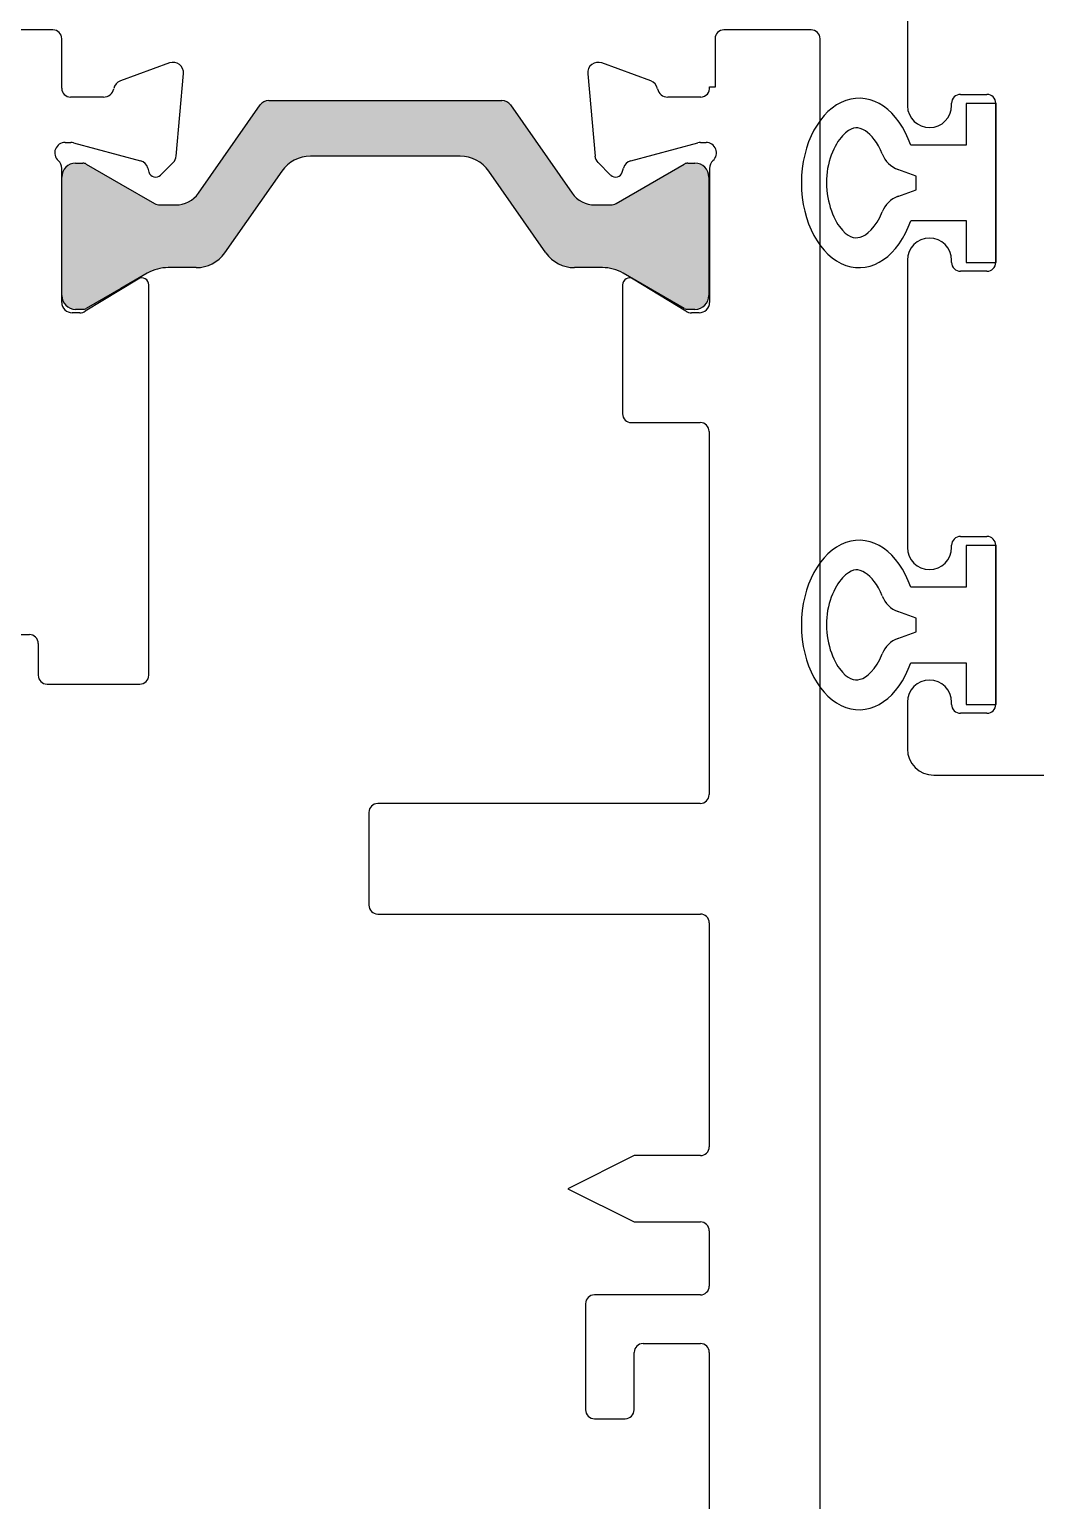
# Model space of a CAD drawing. Extents: x -22 to 360, y -93 to 44.
# Drawn here: x 6.262 to 7.401, y 37.39 to 39.054 of the extents above; entities that cross this region are included whole.
import ezdxf

# ---------------------------------------------------------------- set-up
doc = ezdxf.new("R2010")
doc.units = 0
doc.header["$MEASUREMENT"] = 0
doc.layers.get('0').update_dxf_attribs({"linetype": 'CONTINUOUS'})
for name, color, linetype in [('FRAME', 1, 'CONTINUOUS'), ('I-Strut', 7, 'CONTINUOUS'), ('PROFILE NUMBER', 150, 'CONTINUOUS'), ('TEXT', 7, 'CONTINUOUS'), ('VENT', 5, 'CONTINUOUS')]:
    doc.layers.add(name, color=color, linetype=linetype)

# ---------------------------------------------------------------- blocks, each defined once
blk = doc.blocks.new('25199')
at = {"layer": 'PROFILE NUMBER', "color": 5}
for p, q in [((-0.0152, 0.1107), (-0.0077, 0.09)), ((0.0077, 0.09), (0.0152, 0.1107)), ((-0.0077, 0.09), (0.0077, 0.09))]:
    blk.add_line(p, q, dxfattribs=at)
blk.add_lwpolyline([(-0.0427, 0.0963), (-0.0427, 0.0335), (-0.09, 0.0335), (-0.09, 0), (0.09, 0), (0.09, 0.0335), (0.0427, 0.0335), (0.0427, 0.0963)], dxfattribs=at)
for centre, start, end in [((-0.0434, 0.1005), 19.8289, 69.2012), ((0.0434, 0.1005), 110.7697, 160.1945)]:
    blk.add_arc(centre, 0.03, start, end, dxfattribs=at)
blk.add_ellipse((0, 0.1547), major_axis=(-0.0958, 0), ratio=0.680816, start_param=2.033109, end_param=7.391692, dxfattribs=at)
blk.add_open_spline([(0.0328, 0.1286), (0.0459, 0.1335), (0.0549, 0.1413), (0.0641, 0.1561), (0.064, 0.1608), (0.0494, 0.1791), (0.0304, 0.1895), (-0.0138, 0.1932), (-0.0371, 0.1863), (-0.0617, 0.1676), (-0.0632, 0.1604), (-0.0596, 0.1465), (-0.0504, 0.1353), (-0.0328, 0.1286)], degree=3, knots=[2.056982, 2.056982, 2.056982, 2.056982, 2.724403, 2.724403, 3.660137, 3.660137, 4.595871, 4.595871, 5.531605, 5.531605, 6.467339, 6.467339, 7.36772, 7.36772, 7.36772, 7.36772], dxfattribs=at)
blk = doc.blocks.new('3203-1_Sash_Component')
for p, q in [((1.319, 3.064), (0.3, 3.064)), ((1.329, 2.9979), (1.329, 3.054)), ((1.4509, 3.0266), (1.3954, 3.0064)), ((1.4586, 2.9213), (1.4667, 3.0145)), ((1.3762, 2.9879), (1.339, 2.9879)), ((1.3329, 2.9367), (1.3392, 2.9367)), ((1.3423, 2.9363), (1.4181, 2.916)), ((1.4409, 2.8997), (1.4552, 2.914)), ((1.329, 2.7558), (1.329, 2.9073)), ((1.4265, 2.9077), (1.4277, 2.9032)), ((1.4155, 2.7822), (1.3557, 2.7457)), ((1.4274, 2.334), (1.4274, 2.7755)), ((1.3495, 2.744), (1.3408, 2.744)), ((0.7222, 2.38), (1.2924, 2.38)), ((1.3024, 2.37), (1.3024, 2.334)), ((1.3124, 2.324), (1.4174, 2.324))]:
    blk.add_line(p, q)
for centre, radius, start, end in [((1.319, 3.054), 0.01, 0, 90), ((1.455, 3.0155), 0.0118, 355.0086, 110.0086), ((1.339, 2.9979), 0.01, 180.0086, 270.0086), ((1.3762, 2.9997), 0.0118, 270.0086, 349.1043), ((1.3994, 2.9953), 0.0118, 110.0086, 169.1043), ((1.3329, 2.9249), 0.0118, 90.0086, 228.1983), ((1.3393, 2.9249), 0.0118, 75.0086, 90.0086), ((1.3172, 2.9073), 0.0118, 0.0086, 48.1983), ((1.4151, 2.9046), 0.0118, 15.0086, 75.0086), ((1.4468, 2.9224), 0.0118, 315.0086, 355.0086), ((1.4353, 2.9053), 0.00787, 195.0086, 315.0086), ((1.4196, 2.7755), 0.00787, 0.0086, 121.4086), ((1.3408, 2.7558), 0.0118, 180.0086, 270.0086), ((1.3495, 2.7558), 0.0118, 270.0086, 301.4086), ((1.2924, 2.37), 0.01, 0, 90), ((1.3124, 2.334), 0.01, 180, 270), ((1.4174, 2.334), 0.01, 270, 360)]:
    blk.add_arc(centre, radius, start, end)
blk = doc.blocks.new('3203-2_Sash_Component')
for p, q in [((0.0765, 3.7499), (-0.0223, 3.7499)), ((-0.0323, 3.7399), (-0.0323, 3.6852)), ((0.0865, 3.7399), (0.0865, 3.74)), ((0.0865, 0.01), (0.0865, 3.7399)), ((-0.1049, 3.6922), (-0.1605, 3.7125)), ((-0.1763, 3.7003), (-0.1681, 3.6072)), ((-0.0323, 3.6852), (-0.0385, 3.6852)), ((-0.0485, 3.6738), (-0.0858, 3.6738)), ((-0.1277, 3.6019), (-0.0518, 3.6222)), ((-0.0488, 3.6226), (-0.0425, 3.6226)), ((-0.1647, 3.5999), (-0.1504, 3.5856)), ((-0.1372, 3.5891), (-0.136, 3.5936)), ((-0.0385, 3.5932), (-0.0385, 3.4417)), ((-0.1369, 3.4614), (-0.1369, 3.3157)), ((-0.0652, 3.4316), (-0.1249, 3.4681)), ((-0.0503, 3.4299), (-0.059, 3.4299)), ((-0.1269, 3.3057), (-0.049, 3.3057)), ((-0.039, 3.2957), (-0.039, 2.8849)), ((-0.424, 2.8649), (-0.424, 2.7599)), ((-0.049, 2.8749), (-0.414, 2.8749)), ((-0.414, 2.7499), (-0.0489, 2.7499)), ((-0.0389, 2.7399), (-0.0389, 2.4866)), ((-0.1237, 2.4766), (-0.1987, 2.4391)), ((-0.0489, 2.4766), (-0.1237, 2.4766)), ((-0.1987, 2.4391), (-0.1238, 2.4016)), ((-0.1238, 2.4016), (-0.0488, 2.4016)), ((-0.0389, 2.3916), (-0.0389, 2.3291)), ((-0.0488, 2.3191), (-0.1688, 2.3191)), ((-0.1788, 2.3091), (-0.1788, 2.1891)), ((-0.1138, 2.2641), (-0.0488, 2.2641)), ((-0.1238, 2.1891), (-0.1238, 2.2541)), ((-0.0388, 2.2541), (-0.0388, 1.9641)), ((-0.1688, 2.1791), (-0.1338, 2.1791))]:
    blk.add_line(p, q)
for centre, radius, start, end in [((-0.0223, 3.7399), 0.01, 90, 180.0155), ((0.0765, 3.7399), 0.01, 360, 90), ((-0.1645, 3.7014), 0.0118, 70.0086, 185.0086), ((-0.109, 3.6811), 0.0118, 10.9129, 70.0086), ((-0.0858, 3.6856), 0.0118, 190.9129, 270.0086), ((-0.0486, 3.684), 0.0101, 270.3349, 7.2924), ((-0.0488, 3.6108), 0.0118, 90.0086, 105.0086), ((-0.0425, 3.6108), 0.0118, 311.8189, 90.0086), ((-0.1564, 3.6082), 0.0118, 185.0086, 225.0086), ((-0.1246, 3.5905), 0.0118, 105.0086, 165.0086), ((-0.0267, 3.5932), 0.0118, 131.8189, 180.0086), ((-0.1448, 3.5911), 0.00787, 225.0086, 345.0086), ((-0.129, 3.4614), 0.00787, 58.6086, 180.0086), ((-0.059, 3.4417), 0.0118, 238.6086, 270.0086), ((-0.0503, 3.4417), 0.0118, 270.0086, 0.0086), ((-0.1269, 3.3157), 0.01, 180, 270), ((-0.049, 3.2957), 0.01, 360, 90), ((-0.049, 2.8849), 0.01, 270, 0), ((-0.414, 2.8649), 0.01, 90, 180), ((-0.414, 2.7599), 0.01, 180, 270), ((-0.0489, 2.7399), 0.01, 0, 90), ((-0.0489, 2.4866), 0.01, 269.9914, 0), ((-0.0489, 2.3916), 0.01, 0.0004, 89.9914), ((-0.1688, 2.3091), 0.01, 90.0086, 180.0086), ((-0.0489, 2.3291), 0.01, 270.0086, 0.0086), ((-0.1138, 2.2541), 0.01, 90.0086, 180.0086), ((-0.0488, 2.2541), 0.01, 0.0086, 90.0086), ((-0.1688, 2.1891), 0.01, 180.0086, 270.0086), ((-0.1338, 2.1891), 0.01, 270.0086, 0.0086)]:
    blk.add_arc(centre, radius, start, end)
blk = doc.blocks.new('25198-18.6mmX6.0mm_Std_I-Strut')
at = {"layer": 'I-Strut'}
h = blk.add_hatch(color=256, dxfattribs=at)
h.dxf.hatch_style = 1
h.paths.add_polyline_path([(0.1416, -0.005, 0.244698), (0.1319, 0), (-0.1319, 0, 0.244698), (-0.1416, -0.005), (-0.2114, -0.1047, -0.244698), (-0.2372, -0.1181), (-0.2552, -0.1181, -0.131652), (-0.2611, -0.1165), (-0.2992, -0.0945), (-0.3383, -0.0719, 0.131652), (-0.3423, -0.0709), (-0.3504, -0.0709, 0.414214), (-0.3661, -0.0866), (-0.3661, -0.1063), (-0.3661, -0.2008), (-0.3661, -0.2205, 0.414214), (-0.3504, -0.2362), (-0.3423, -0.2362, 0.131652), (-0.3383, -0.2352), (-0.2992, -0.2126), (-0.2693, -0.1953, -0.131652), (-0.2457, -0.189), (-0.214, -0.189, 0.244698), (-0.1818, -0.1722), (-0.117, -0.0798, -0.244698), (-0.0848, -0.063), (0.0848, -0.063, -0.244698), (0.117, -0.0798), (0.1818, -0.1722, 0.244698), (0.214, -0.189), (0.2457, -0.189, -0.131652), (0.2693, -0.1953), (0.3383, -0.2352, 0.131652), (0.3423, -0.2362), (0.3504, -0.2362, 0.414214), (0.3661, -0.2205), (0.3661, -0.2008), (0.3661, -0.1063), (0.3661, -0.0866, 0.414214), (0.3504, -0.0709), (0.3423, -0.0709, 0.131652), (0.3383, -0.0719), (0.2611, -0.1165, -0.131652), (0.2552, -0.1181), (0.2372, -0.1181, -0.244698), (0.2114, -0.1047)])
for p, q in [((-0.1319, 0), (0.1319, 0)), ((-0.2114, -0.1047), (-0.1416, -0.005)), ((0.1416, -0.005), (0.2114, -0.1047)), ((0.0848, -0.063), (-0.0848, -0.063)), ((-0.3504, -0.0709), (-0.3423, -0.0709)), ((-0.3383, -0.0719), (-0.2992, -0.0945)), ((-0.117, -0.0798), (-0.1818, -0.1722)), ((0.1818, -0.1722), (0.117, -0.0798)), ((0.2611, -0.1165), (0.3383, -0.0719)), ((0.3423, -0.0709), (0.3504, -0.0709)), ((-0.3661, -0.1063), (-0.3661, -0.0866)), ((-0.2992, -0.0945), (-0.2611, -0.1165)), ((0.3661, -0.0866), (0.3661, -0.1063)), ((-0.3661, -0.2008), (-0.3661, -0.1063)), ((0.3661, -0.1063), (0.3661, -0.2008)), ((-0.2552, -0.1181), (-0.2372, -0.1181)), ((0.2372, -0.1181), (0.2552, -0.1181)), ((-0.2693, -0.1953), (-0.2992, -0.2126)), ((-0.214, -0.189), (-0.2457, -0.189)), ((0.2457, -0.189), (0.214, -0.189)), ((0.3383, -0.2352), (0.2693, -0.1953)), ((-0.3661, -0.2205), (-0.3661, -0.2008)), ((-0.2992, -0.2126), (-0.3383, -0.2352)), ((0.3661, -0.2008), (0.3661, -0.2205)), ((-0.3423, -0.2362), (-0.3504, -0.2362)), ((0.3504, -0.2362), (0.3423, -0.2362))]:
    blk.add_line(p, q, dxfattribs=at)
for centre, radius, start, end in [((-0.1319, -0.0118), 0.0118, 90, 145), ((0.1319, -0.0118), 0.0118, 35, 90), ((-0.0848, -0.1024), 0.0394, 90, 145), ((0.0848, -0.1024), 0.0394, 35, 90), ((-0.3504, -0.0866), 0.0157, 90, 180), ((-0.3423, -0.0787), 0.00787, 60, 90), ((0.3423, -0.0787), 0.00787, 90, 120), ((0.3504, -0.0866), 0.0157, 360, 90), ((-0.2372, -0.0866), 0.0315, 270, 325), ((0.2372, -0.0866), 0.0315, 215, 270), ((-0.2552, -0.1063), 0.0118, 240, 270), ((0.2552, -0.1063), 0.0118, 270, 300), ((-0.214, -0.1496), 0.0394, 270, 325), ((0.214, -0.1496), 0.0394, 215, 270), ((-0.2457, -0.2362), 0.0472, 90, 120), ((0.2457, -0.2362), 0.0472, 60, 90), ((-0.3504, -0.2205), 0.0157, 180, 270), ((0.3504, -0.2205), 0.0157, 270, 0), ((-0.3423, -0.2283), 0.00787, 270, 300), ((0.3423, -0.2283), 0.00787, 240, 270)]:
    blk.add_arc(centre, radius, start, end, dxfattribs=at)
blk = doc.blocks.new('3203_Sash_Assembly')
for name, p in [('3203-1_Sash_Component', (0, 0)), ('3203-2_Sash_Component', (2.1005, -0.6859)), ('25198-18.6mmX6.0mm_Std_I-Strut', (1.6951, 2.9841))]:
    blk.add_blockref(name, p)
blk = doc.blocks.new('3207-2_Block_Frame_Component')
for p, q in [((-2.0887, -0.9626), (-2.0887, -1.2431)), ((-2.0287, -1.23), (-1.9987, -1.23)), ((-2.0387, -1.2425), (-2.0387, -1.24)), ((-1.9887, -1.24), (-1.9887, -1.42)), ((-2.0887, -1.4175), (-2.0887, -1.7425)), ((-2.0387, -1.42), (-2.0387, -1.4175)), ((-1.9987, -1.43), (-2.0287, -1.43)), ((-2.0287, -1.73), (-1.9987, -1.73)), ((-2.0387, -1.7425), (-2.0387, -1.74)), ((-1.9887, -1.74), (-1.9887, -1.92)), ((-2.0887, -1.9175), (-2.0887, -1.97)), ((-2.0387, -1.92), (-2.0387, -1.9175)), ((-1.9987, -1.93), (-2.0287, -1.93)), ((-2.0587, -2), (-1.9287, -2))]:
    blk.add_line(p, q)
for centre, radius, start, end in [((-2.0287, -1.24), 0.01, 90, 180), ((-1.9987, -1.24), 0.01, 0, 90), ((-2.0637, -1.2425), 0.025, 181.355, 0), ((-2.0637, -1.4175), 0.025, 0, 180), ((-2.0287, -1.42), 0.01, 180, 270), ((-1.9987, -1.42), 0.01, 270, 0), ((-2.0287, -1.74), 0.01, 90, 180), ((-1.9987, -1.74), 0.01, 0, 90), ((-2.0637, -1.7425), 0.025, 180, 0), ((-2.0637, -1.9175), 0.025, 0, 180), ((-2.0287, -1.92), 0.01, 180, 270), ((-1.9987, -1.92), 0.01, 270, 0), ((-2.0587, -1.97), 0.03, 180, 270)]:
    blk.add_arc(centre, radius, start, end)
blk = doc.blocks.new('3207_Block_Frame_Assembly')
blk.add_blockref('3207-2_Block_Frame_Component', (4.375, 0))

msp = doc.modelspace()

# ---------------------------------------------------------------- block references
at = {"layer": 'FRAME'}
msp.add_blockref('3207_Block_Frame_Assembly', (4.9696, 40.2104), dxfattribs=at)
at = {"layer": 'TEXT', "rotation": 90}
for p in [(7.3559, 38.8803), (7.3559, 38.3803)]:
    msp.add_blockref('25199', p, dxfattribs=at)
at = {"layer": 'VENT'}
msp.add_blockref('3203_Sash_Assembly', (4.97, 35.9894), dxfattribs=at)

doc.saveas('drawing.dxf')
